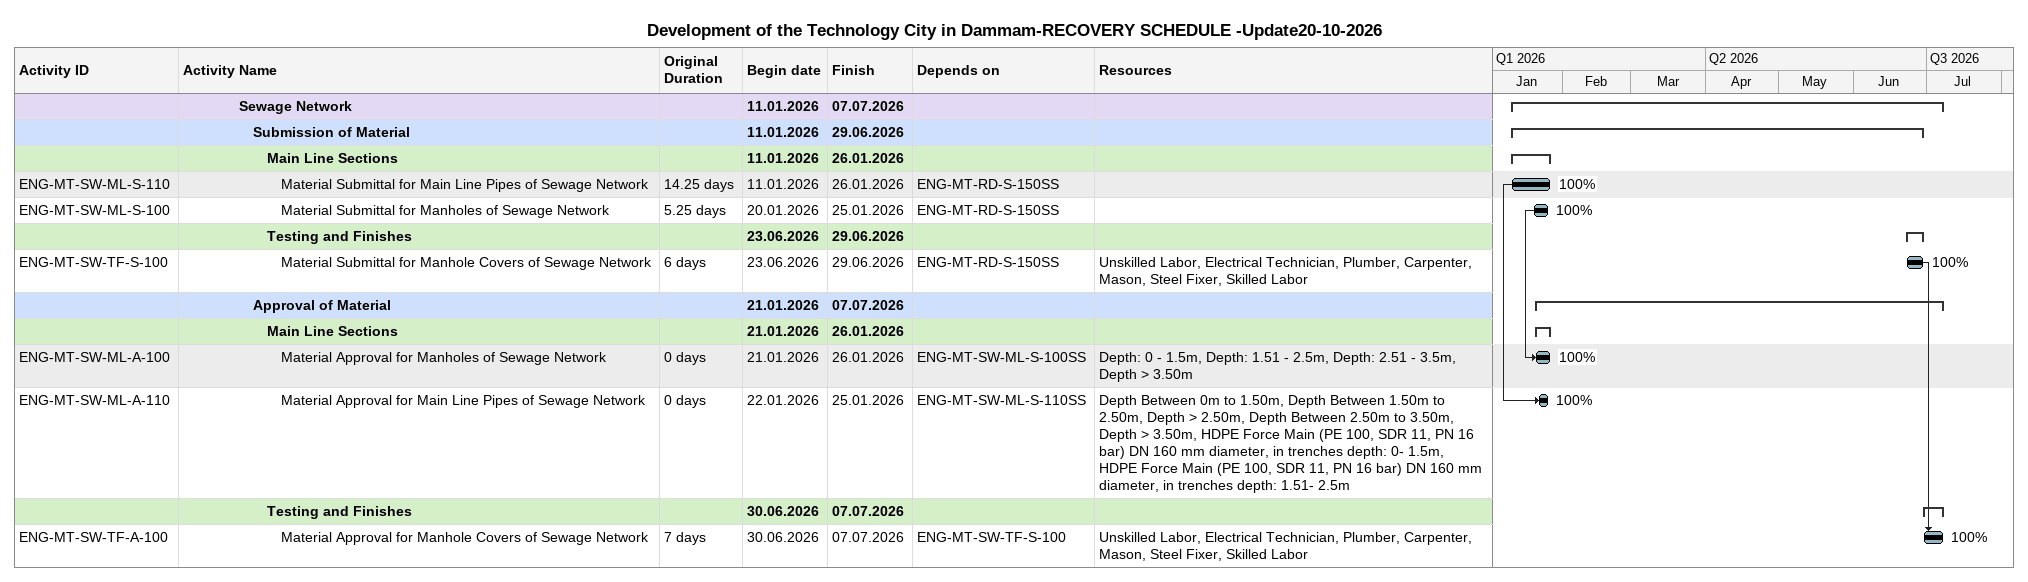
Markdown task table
Development of the Technology City in Dammam-RECOVERY SCHEDULE -Update20-10-2026

| ID | Level | Task | Original duration | Start | Finish | Predecessors | Resources | % complete |
|---|---|---|---|---|---|---|---|---|
|  | 5 | **Sewage Network** |  | 2026-01-11 | 2026-07-07 |  |  |  |
|  | 6 | **Submission of Material** |  | 2026-01-11 | 2026-06-29 |  |  |  |
|  | 7 | **Main Line Sections** |  | 2026-01-11 | 2026-01-26 |  |  |  |
| ENG-MT-SW-ML-S-110 | 8 | Material Submittal for Main Line Pipes of Sewage Network | 14.25d | 2026-01-11 | 2026-01-26 | ENG-MT-RD-S-150SS |  | 100 |
| ENG-MT-SW-ML-S-100 | 8 | Material Submittal for Manholes of Sewage Network | 5.25d | 2026-01-20 | 2026-01-25 | ENG-MT-RD-S-150SS |  | 100 |
|  | 7 | **Testing and Finishes** |  | 2026-06-23 | 2026-06-29 |  |  |  |
| ENG-MT-SW-TF-S-100 | 8 | Material Submittal for Manhole Covers of Sewage Network | 6d | 2026-06-23 | 2026-06-29 | ENG-MT-RD-S-150SS | Unskilled Labor, Electrical Technician, Plumber, Carpenter, Mason, Steel Fixer, Skilled Labor | 100 |
|  | 6 | **Approval of Material** |  | 2026-01-21 | 2026-07-07 |  |  |  |
|  | 7 | **Main Line Sections** |  | 2026-01-21 | 2026-01-26 |  |  |  |
| ENG-MT-SW-ML-A-100 | 8 | Material Approval for Manholes of Sewage Network | 0d | 2026-01-21 | 2026-01-26 | ENG-MT-SW-ML-S-100SS | Depth: 0 - 1.5m, Depth: 1.51 - 2.5m, Depth: 2.51 - 3.5m, Depth > 3.50m | 100 |
| ENG-MT-SW-ML-A-110 | 8 | Material Approval for Main Line Pipes of Sewage Network | 0d | 2026-01-22 | 2026-01-25 | ENG-MT-SW-ML-S-110SS | Depth Between 0m to 1.50m, Depth Between 1.50m to 2.50m, Depth > 2.50m, Depth Between 2.50m to 3.50m, Depth > 3.50m, HDPE Force Main (PE 100, SDR 11, PN 16 bar) DN 160 mm diameter, in trenches depth: 0- 1.5m, HDPE Force Main (PE 100, SDR 11, PN 16 bar) DN 160 mm diameter, in trenches depth: 1.51- 2.5m | 100 |
|  | 7 | **Testing and Finishes** |  | 2026-06-30 | 2026-07-07 |  |  |  |
| ENG-MT-SW-TF-A-100 | 8 | Material Approval for Manhole Covers of Sewage Network | 7d | 2026-06-30 | 2026-07-07 | ENG-MT-SW-TF-S-100 | Unskilled Labor, Electrical Technician, Plumber, Carpenter, Mason, Steel Fixer, Skilled Labor | 100 |
